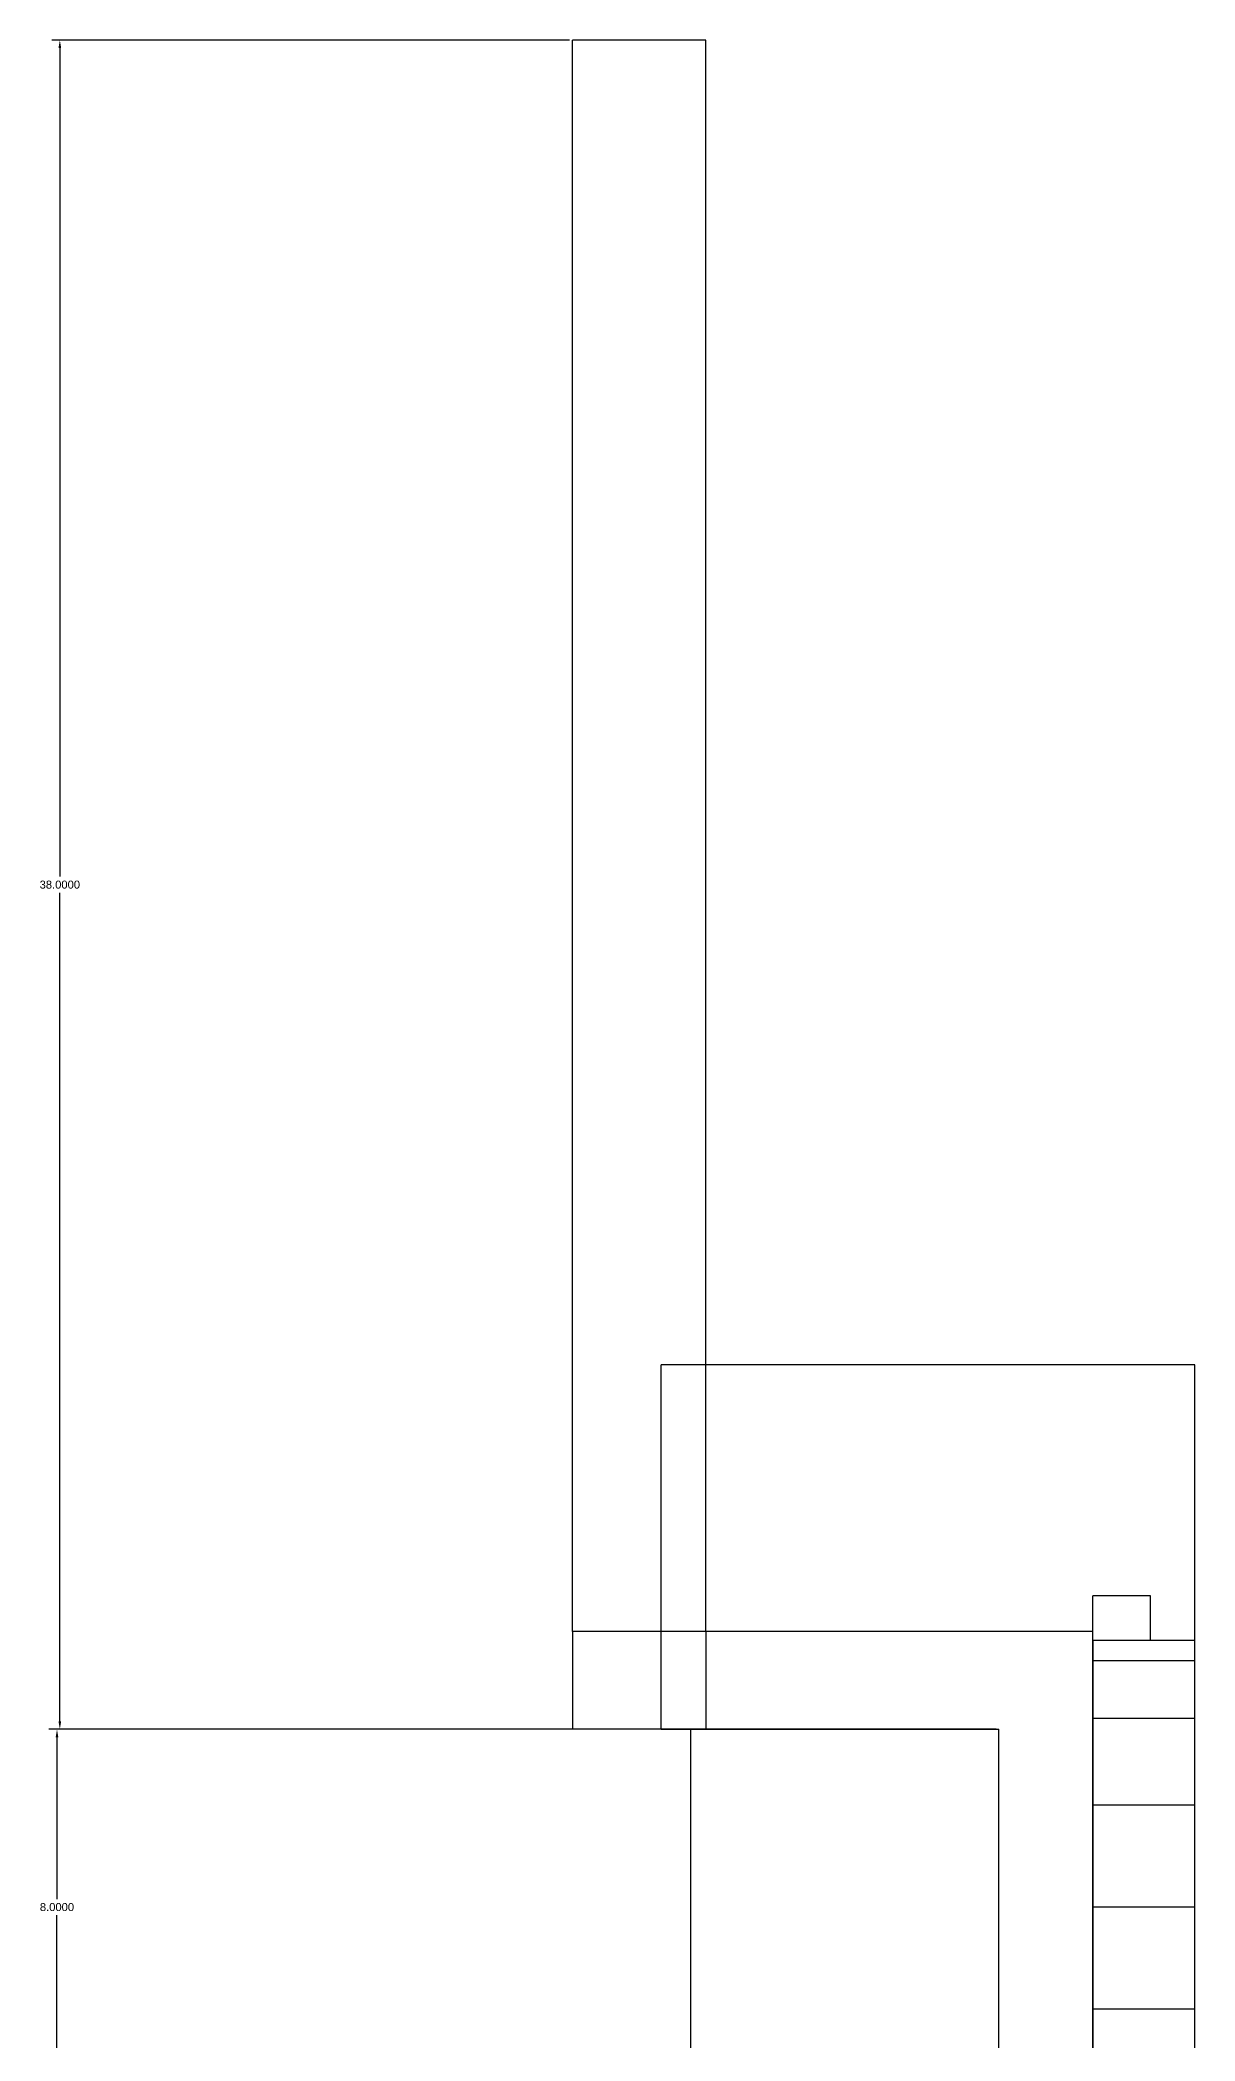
# Model space of a CAD drawing. Extents: x -25.8 to 0.9, y -67.4 to 31.5.
# Drawn here: x -25.47 to 0.5, y -13.51 to 31.5 of the extents above; entities that cross this region are included whole.
import ezdxf

# ---------------------------------------------------------------- set-up
doc = ezdxf.new("R2010")
doc.units = 0
doc.header["$MEASUREMENT"] = 0
doc.layers.get('0').update_dxf_attribs({"linetype": 'CONTINUOUS'})
doc.layers.get('Defpoints').update_dxf_attribs({"linetype": 'CONTINUOUS'})
doc.styles.get("Standard").update_dxf_attribs({"font": 'ARIAL.TTF'})
doc.dimstyles.get("Standard").update_dxf_attribs({"dimtxt": 0.18, "dimasz": 0.18, "dimexe": 0.18, "dimexo": 0.0625, "dimgap": 0.09, "dimtad": 0, "dimtih": 1, "dimtoh": 1, "dimdec": 4, "dimzin": 0, "dimdsep": 46, "dimtxsty": 'STANDARD', "dimcen": 0.09, "dimadec": 0, "dimazin": 0, "dimtfac": 1, "dimtdec": 4, "dimtofl": 0, "dimtmove": 0, "dimatfit": 3, "dimfxl": 1, "dimtolj": 1, "dimtzin": 0, "dimarcsym": 0})

# ---------------------------------------------------------------- blocks, each defined once
blk = doc.blocks.new('UNION003')
at = {"color": 0}
for p, q in [((-13.5, -4.3), (-13.5, 31.5)), ((-10.5, 31.5), (-13.5, 31.5)), ((-10.5, 1.7), (-10.5, 31.5)), ((-13.5, 28.01), (-13.5, 28.2)), ((-13.5, 27.468), (-13.5, 28.01)), ((-13.5, 26.657), (-13.5, 27.468)), ((-13.5, 25.7), (-13.5, 26.657)), ((-13.5, 24.743), (-13.5, 25.7)), ((-13.5, 23.932), (-13.5, 24.743)), ((-13.5, 23.39), (-13.5, 23.932)), ((-13.5, 23.2), (-13.5, 23.39)), ((-13.5, 6.533), (-13.5, 6.7)), ((-13.5, 6.056), (-13.5, 6.533)), ((-13.5, 5.342), (-13.5, 6.056)), ((-13.5, 4.5), (-13.5, 5.342)), ((-13.5, 3.658), (-13.5, 4.5)), ((-13.5, 2.944), (-13.5, 3.658)), ((-13.5, 2.467), (-13.5, 2.944)), ((-13.5, 2.3), (-13.5, 2.467)), ((-11.5, -4.3), (-11.5, 1.7)), ((-10.5, 1.7), (-11.5, 1.7)), ((-10.5, -4.3), (-10.5, 1.7)), ((0.5, 1.7), (-10.5, 1.7)), ((0.5, -4.5), (0.5, 1.7)), ((-1.8, -4.3), (-1.8, -3.5)), ((-0.5, -3.5), (-1.8, -3.5)), ((-0.5, -4.5), (-0.5, -3.5)), ((-0.5, -4.5), (-0.5, -3.5)), ((-13.5, -4.3), (-13.5, -6.5)), ((-11.5, -4.3), (-13.5, -4.3)), ((-11.5, -6.5), (-11.5, -4.3)), ((-10.5, -4.3), (-11.5, -4.3)), ((-10.5, -4.3), (-10.5, -6.5)), ((-1.8, -4.3), (-10.5, -4.3)), ((-1.8, -16.7), (-1.8, -4.3)), ((-1.8, -4.5), (-1.8, -4.3)), ((-1.8, -4.5), (-1.8, -4.957)), ((-0.5, -4.5), (-1.8, -4.5)), ((0.5, -4.5), (-0.5, -4.5)), ((0.5, -4.957), (0.5, -4.5)), ((-1.8, -4.957), (-1.8, -6.257)), ((0.5, -4.957), (-1.8, -4.957)), ((0.5, -6.257), (0.5, -4.957)), ((-1.8, -6.257), (-1.8, -8.204)), ((0.5, -6.257), (-1.8, -6.257)), ((0.5, -8.204), (0.5, -6.257)), ((-11.5, -6.5), (-13.5, -6.5)), ((-11.5, -6.5), (-10.5, -6.5)), ((-10.838, -14.5), (-10.838, -6.5)), ((-10.5, -6.5), (-3.909, -6.5)), ((-3.909, -14.5), (-3.909, -6.5)), ((-1.8, -8.204), (-1.8, -10.5)), ((0.5, -8.204), (-1.8, -8.204)), ((0.5, -10.5), (0.5, -8.204)), ((-1.8, -10.5), (-1.8, -12.796)), ((0.5, -10.5), (-1.8, -10.5)), ((0.5, -12.796), (0.5, -10.5)), ((-1.8, -12.796), (-1.8, -14.743)), ((0.5, -12.796), (-1.8, -12.796)), ((0.5, -14.743), (0.5, -12.796)), ((-11.5, -14.5), (-13.5, -14.5)), ((-13.5, -14.5), (-13.5, -16.7)), ((-11.5, -14.5), (-10.5, -14.5)), ((-11.5, -16.7), (-11.5, -14.5)), ((-10.5, -14.5), (-10.838, -14.5)), ((-3.909, -14.5), (-10.5, -14.5)), ((-10.5, -14.5), (-3.909, -14.5)), ((-10.5, -14.5), (-10.5, -16.7)), ((-1.8, -14.743), (-1.8, -16.043)), ((0.5, -14.743), (-1.8, -14.743)), ((0.5, -16.043), (0.5, -14.743)), ((-1.8, -16.043), (-1.8, -16.5)), ((0.5, -16.043), (-1.8, -16.043)), ((0.5, -16.5), (0.5, -16.043)), ((-1.8, -16.7), (-1.8, -16.5)), ((-0.5, -16.5), (-1.8, -16.5)), ((0.5, -16.5), (-0.5, -16.5)), ((0.5, -16.5), (-0.5, -16.5)), ((-0.5, -17.5), (-0.5, -16.5)), ((-0.5, -17.5), (-0.5, -16.5)), ((0.5, -22.7), (0.5, -16.5)), ((-11.5, -16.7), (-13.5, -16.7)), ((-13.5, -52.5), (-13.5, -16.7)), ((-11.5, -16.7), (-13.5, -16.7)), ((-10.5, -16.7), (-11.5, -16.7)), ((-10.5, -16.7), (-11.5, -16.7)), ((-11.5, -22.7), (-11.5, -16.7)), ((-1.8, -16.7), (-10.5, -16.7)), ((-1.8, -16.7), (-10.5, -16.7)), ((-10.5, -22.7), (-10.5, -16.7)), ((-1.8, -17.5), (-1.8, -16.7)), ((-0.5, -17.5), (-1.8, -17.5)), ((-0.5, -17.5), (-1.8, -17.5)), ((-10.5, -22.7), (-11.5, -22.7)), ((0.5, -22.7), (-10.5, -22.7)), ((-10.5, -52.5), (-10.5, -22.7)), ((-13.5, -23.467), (-13.5, -23.3)), ((-13.5, -23.944), (-13.5, -23.467)), ((-13.5, -24.658), (-13.5, -23.944)), ((-13.5, -25.5), (-13.5, -24.658)), ((-13.5, -26.342), (-13.5, -25.5)), ((-13.5, -27.056), (-13.5, -26.342)), ((-13.5, -27.533), (-13.5, -27.056)), ((-13.5, -27.7), (-13.5, -27.533)), ((-13.5, -44.39), (-13.5, -44.2)), ((-13.5, -44.932), (-13.5, -44.39)), ((-13.5, -45.743), (-13.5, -44.932)), ((-13.5, -46.7), (-13.5, -45.743)), ((-13.5, -47.657), (-13.5, -46.7)), ((-13.5, -48.468), (-13.5, -47.657)), ((-13.5, -49.01), (-13.5, -48.468)), ((-13.5, -49.2), (-13.5, -49.01)), ((-10.5, -52.5), (-13.5, -52.5))]:
    blk.add_line(p, q, dxfattribs=at)
blk = doc.blocks.new('*D11')
at = {"color": 0, "linetype": 'Continuous', "lineweight": -2, "transparency": 16777216}
for p, q in [((-3.972, -6.5), (-25.269, -6.5)), ((-25.089, -6.68), (-25.089, -10.318)), ((-25.089, -14.32), (-25.089, -10.682)), ((-3.972, -14.5), (-25.269, -14.5))]:
    blk.add_line(p, q, dxfattribs=at)
at = {"color": 0, "linetype": 'Continuous', "transparency": 16777216}
for points in [[(-25.119, -6.68), (-25.059, -6.68), (-25.089, -6.5)], [(-25.119, -14.32), (-25.059, -14.32), (-25.089, -14.5)]]:
    blk.add_solid(points, dxfattribs=at)
at = {"layer": 'Defpoints', "color": 0, "linetype": 'Continuous', "transparency": 16777216}
for p in [(-25.089, -6.5), (-3.909, -6.5), (-3.909, -14.5)]:
    blk.add_point(p, dxfattribs=at)
at = {"color": 0, "linetype": 'Continuous', "transparency": 16777216, "insert": (-25.089, -10.5), "char_height": 0.18, "attachment_point": 5}
blk.add_mtext('\\A1;8.0000', dxfattribs=at)
blk = doc.blocks.new('*D12')
at = {"color": 0, "linetype": 'Continuous', "lineweight": -2, "transparency": 16777216}
for p, q in [((-13.563, 31.5), (-25.205, 31.5)), ((-25.025, 31.32), (-25.025, 12.682)), ((-25.025, -6.32), (-25.025, 12.318)), ((-13.563, -6.5), (-25.205, -6.5))]:
    blk.add_line(p, q, dxfattribs=at)
at = {"color": 0, "linetype": 'Continuous', "transparency": 16777216}
for points in [[(-25.055, 31.32), (-24.995, 31.32), (-25.025, 31.5)], [(-25.055, -6.32), (-24.995, -6.32), (-25.025, -6.5)]]:
    blk.add_solid(points, dxfattribs=at)
at = {"layer": 'Defpoints', "color": 0, "linetype": 'Continuous', "transparency": 16777216}
for p in [(-25.025, 31.5), (-13.5, 31.5), (-13.5, -6.5)]:
    blk.add_point(p, dxfattribs=at)
at = {"color": 0, "linetype": 'Continuous', "transparency": 16777216, "insert": (-25.025, 12.5), "char_height": 0.18, "attachment_point": 5}
blk.add_mtext('\\A1;38.0000', dxfattribs=at)

msp = doc.modelspace()

# ---------------------------------------------------------------- block references
at = {"color": 0}
msp.add_blockref('UNION003', (0, 0), dxfattribs=at)

# ---------------------------------------------------------------- dimensions: what is measured, and where the dimension line sits
at = {"linetype": 'Continuous'}
for base, p1, p2, picture, middle in [((-25.02519, 31.5), (-13.5, -6.5), (-13.5, 31.5), '*D12', (-25.02519, 12.5)), ((-25.08874, -6.5), (-3.9094, -14.5), (-3.9094, -6.5), '*D11', (-25.08874, -10.5))]:
    dim = msp.add_linear_dim(base=base, p1=p1, p2=p2, angle=90, dimstyle='Standard', dxfattribs=at)
    dim.commit()
    dim.dimension.update_dxf_attribs({"geometry": picture, "text_midpoint": middle})

doc.saveas('drawing.dxf')
